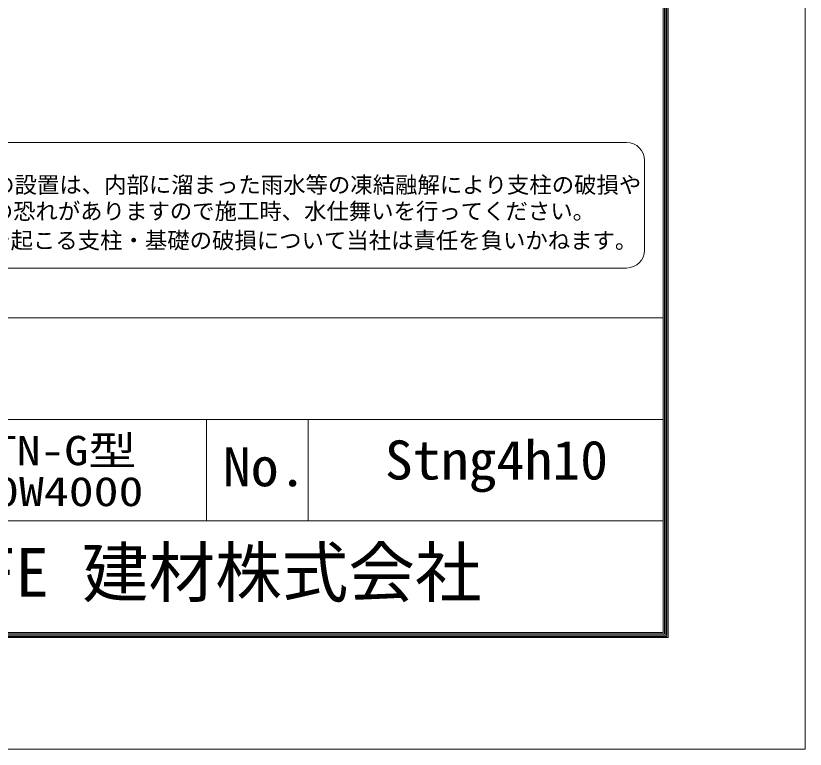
# Model space of a CAD drawing. Units: millimetres at full size, sheet at 1:20; details may follow other scales. Extents: x -5940 to 5940, y -4200 to 4200.
# Drawn here: x 3739 to 5940, y -4200 to -2155 of the extents above; entities that cross this region are included whole.
import ezdxf
from ezdxf.enums import TextEntityAlignment as Align

# ---------------------------------------------------------------- set-up
doc = ezdxf.new("R2010")
doc.units = ezdxf.units.MM
doc.header["$LTSCALE"] = 20
doc.layers.add('0-0_D-TTL', color=7, linetype='Continuous', lineweight=18)
doc.layers.add('1-0_D-TTL-TXT', color=7, linetype='Continuous', lineweight=18)
doc.layers.add('1-1_WAKU', color=7, linetype='Continuous')
doc.styles.add('ＭＳ ゴシック', font='')
doc.styles.get('ＭＳ ゴシック').set_extended_font_data('MS Gothic')

msp = doc.modelspace()

# ---------------------------------------------------------------- linework, layer by layer
at = {"layer": '0-0_D-TTL'}
for p, q in [((2998.48, -2997.97), (5544.2, -2997.97)), ((2998.48, -3280.83), (5544.2, -3280.83)), ((4271.34, -3280.83), (4271.34, -3563.69)), ((4554.2, -3280.83), (4554.2, -3563.69)), ((2998.48, -3563.69), (5544.2, -3563.69))]:
    msp.add_line(p, q, dxfattribs=at)
for points in [[(-5939.8, -4200.12), (5940.2, -4200.12), (5940.2, 4199.88), (-5939.8, 4199.88)], [(-5557.95, 3889.6), (5558.34, 3889.6), (5558.34, -3888.97), (-5557.95, -3888.97)], [(-5554.41, 3886.06), (5554.8, 3886.06), (5554.8, -3885.44), (-5554.41, -3885.44)], [(-5550.87, 3882.53), (5551.27, 3882.53), (5551.27, -3881.9), (-5550.87, -3881.9)], [(-5547.34, 3878.99), (5547.73, 3878.99), (5547.73, -3878.37), (-5547.34, -3878.37)], [(-5543.8, 3875.45), (5544.2, 3875.45), (5544.2, -3874.83), (-5543.8, -3874.83)]]:
    msp.add_lwpolyline(points, close=True, dxfattribs=at)
at = {"layer": '1-0_D-TTL-TXT', "color": 2}
for p, q in [((5442.34, -2508.66), (2996.79, -2508.66)), ((5492.34, -2808.66), (5492.34, -2558.66)), ((2996.79, -2858.66), (5442.34, -2858.66))]:
    msp.add_line(p, q, dxfattribs=at)
for centre, start, end in [((5442.34, -2558.66), 0, 90), ((5442.34, -2808.66), 270, 0)]:
    msp.add_arc(centre, 50, start, end, dxfattribs=at)

# ---------------------------------------------------------------- texts
at = {"layer": '1-0_D-TTL-TXT', "style": 'ＭＳ ゴシック'}
for s, height, p in [('凍結の恐れがある場所への設置は、内部に溜まった雨水等の凍結融解により支柱の破損や', 45.75, (2986.97, -2663.33)), ('コンクリート基礎の破損の恐れがありますので施工時、水仕舞いを行ってください。', 45.75, (2982.86, -2736.76)), ('施工による水仕舞い不備で起こる支柱・基礎の破損について当社は責任を負いかねます。 ', 45.75, (2975.87, -2818.25)), ('JFE 建材株式会社', 136.1, (3553.42, -3816.14))]:
    msp.add_text(s, height=height, dxfattribs=at).set_placement(p, align=Align.BOTTOM_LEFT)
at = {"layer": '1-0_D-TTL-TXT', "style": 'ＭＳ ゴシック', "width": 1.05}
for s, p in [('Stng4h10', (4768.23, -3480.91)), ('No.', (4316.6, -3499.77))]:
    msp.add_text(s, height=108.9, dxfattribs=at).set_placement(p, align=Align.BOTTOM_LEFT)
at = {"layer": '1-1_WAKU', "style": 'ＭＳ ゴシック'}
for s, width, p in [('SU-TN-G型', 1.2, (3474.77, -3432.79)), ('H1000W4000 ', 1.25, (3400.93, -3546.99))]:
    msp.add_text(s, height=81.64, dxfattribs=dict(at, width=width)).set_placement(p, align=Align.BOTTOM_LEFT)

doc.saveas('drawing.dxf')
